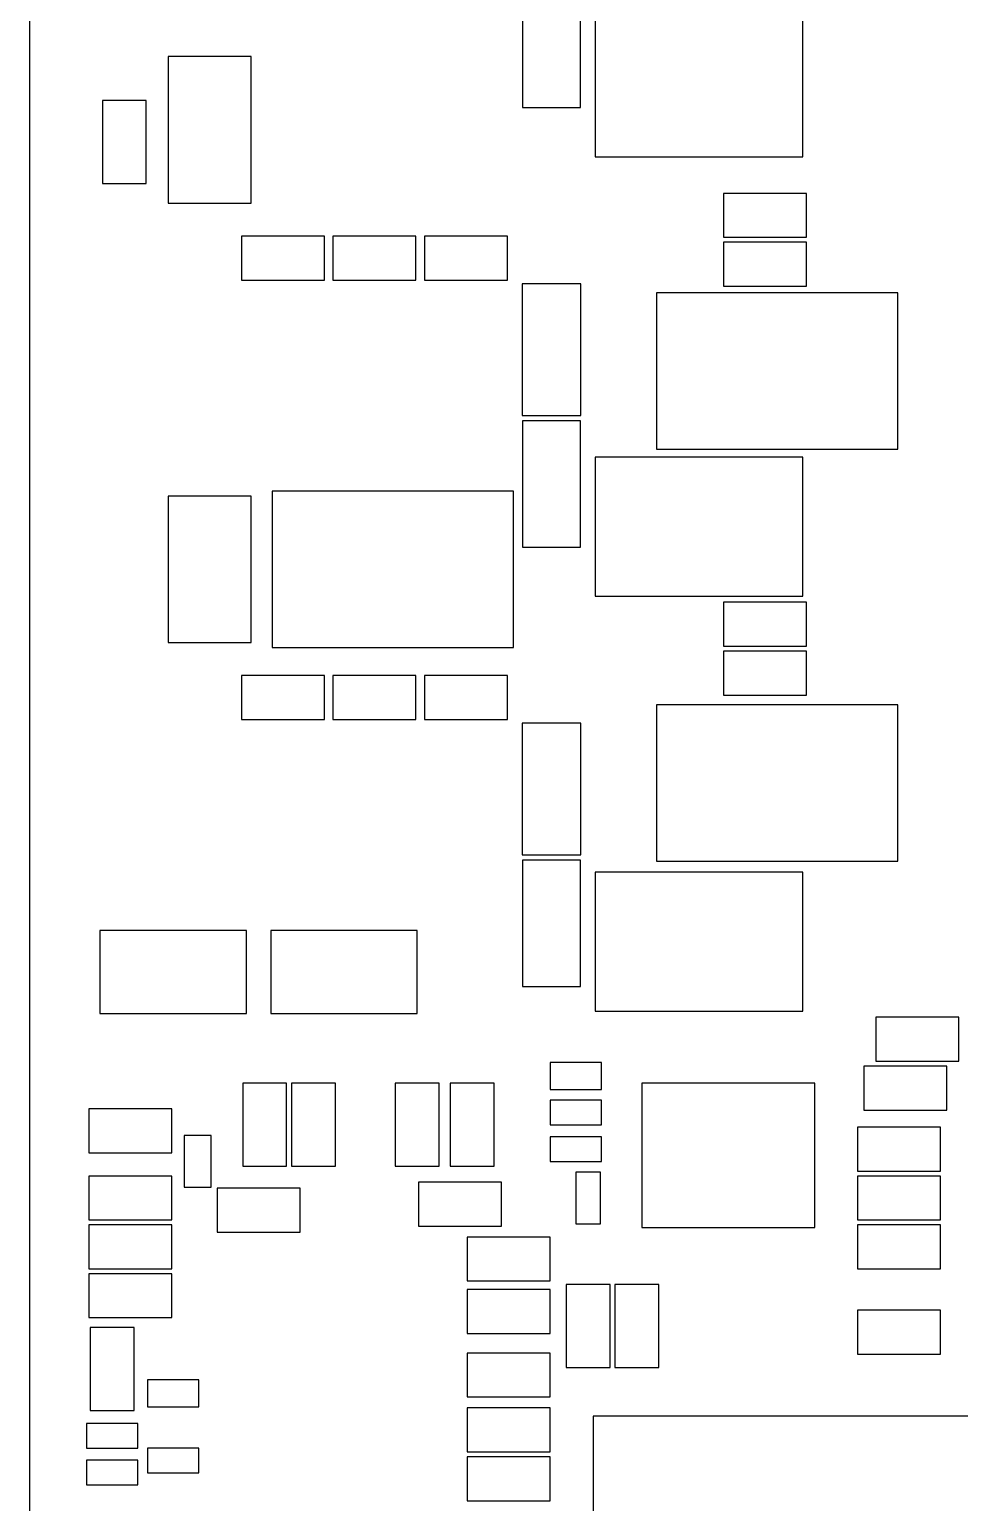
# Model space of a CAD drawing. Header units: millimetres. Extents: x 15 to 418, y 12 to 300.
# Drawn here: x 127.26 to 146.62, y 153.2 to 183.85 of the extents above; entities that cross this region are included whole.
import ezdxf

# ---------------------------------------------------------------- set-up
doc = ezdxf.new("R2010")
doc.units = ezdxf.units.MM
doc.header["$LTSCALE"] = 23.1
doc.layers.get('0').update_dxf_attribs({"linetype": 'CONTINUOUS'})

msp = doc.modelspace()

# ---------------------------------------------------------------- linework, layer by layer
at = {"color": 7, "linetype": 'Continuous'}
for p, q in [((127.258, 191.922), (127.258, 126.372)), ((137.521, 184.851), (137.521, 182.222)), ((138.727, 182.222), (138.727, 184.851)), ((139.038, 184.095), (139.038, 181.199)), ((143.356, 181.199), (143.356, 184.095)), ((130.148, 183.282), (130.148, 180.234)), ((131.876, 183.282), (130.148, 183.282)), ((131.876, 180.234), (131.876, 183.282)), ((128.777, 182.368), (128.777, 180.641)), ((129.691, 182.368), (128.777, 182.368)), ((129.691, 180.641), (129.691, 182.368)), ((137.521, 182.222), (138.727, 182.222)), ((139.038, 181.199), (143.356, 181.199)), ((128.777, 180.641), (129.691, 180.641)), ((141.705, 180.437), (141.705, 179.523)), ((143.433, 180.437), (141.705, 180.437)), ((143.433, 179.523), (143.433, 180.437)), ((130.148, 180.234), (131.876, 180.234)), ((131.672, 179.548), (131.672, 178.634)), ((133.4, 179.548), (131.672, 179.548)), ((133.4, 178.634), (133.4, 179.548)), ((133.577, 179.548), (133.577, 178.634)), ((135.305, 179.548), (133.577, 179.548)), ((135.305, 178.634), (135.305, 179.548)), ((135.482, 179.548), (135.482, 178.634)), ((137.21, 179.548), (135.482, 179.548)), ((137.21, 178.634), (137.21, 179.548)), ((141.705, 179.523), (143.433, 179.523)), ((141.705, 179.421), (141.705, 178.507)), ((143.433, 179.421), (141.705, 179.421)), ((143.433, 178.507), (143.433, 179.421)), ((131.672, 178.634), (133.4, 178.634)), ((133.577, 178.634), (135.305, 178.634)), ((135.482, 178.634), (137.21, 178.634)), ((137.514, 178.558), (137.514, 175.815)), ((138.734, 178.558), (137.514, 178.558)), ((138.734, 175.815), (138.734, 178.558)), ((141.705, 178.507), (143.433, 178.507)), ((140.313, 178.367), (140.313, 175.117)), ((145.333, 178.367), (140.313, 178.367)), ((145.333, 175.117), (145.333, 178.367)), ((137.514, 175.815), (138.734, 175.815)), ((137.521, 175.707), (137.521, 173.078)), ((138.727, 175.707), (137.521, 175.707)), ((138.727, 173.078), (138.727, 175.707)), ((140.313, 175.117), (145.333, 175.117)), ((139.038, 174.951), (139.038, 172.055)), ((143.356, 174.951), (139.038, 174.951)), ((143.356, 172.055), (143.356, 174.951)), ((130.148, 174.138), (130.148, 171.09)), ((131.876, 174.138), (130.148, 174.138)), ((131.876, 171.09), (131.876, 174.138)), ((132.312, 174.239), (132.312, 170.989)), ((137.332, 174.239), (132.312, 174.239)), ((137.332, 170.989), (137.332, 174.239)), ((137.521, 173.078), (138.727, 173.078)), ((139.038, 172.055), (143.356, 172.055)), ((141.705, 171.928), (141.705, 171.014)), ((143.433, 171.928), (141.705, 171.928)), ((143.433, 171.014), (143.433, 171.928)), ((130.148, 171.09), (131.876, 171.09)), ((132.312, 170.989), (137.332, 170.989)), ((141.705, 171.014), (143.433, 171.014)), ((141.705, 170.912), (141.705, 169.998)), ((143.433, 170.912), (141.705, 170.912)), ((143.433, 169.998), (143.433, 170.912)), ((131.672, 170.404), (131.672, 169.49)), ((133.4, 170.404), (131.672, 170.404)), ((133.4, 169.49), (133.4, 170.404)), ((133.577, 170.404), (133.577, 169.49)), ((135.305, 170.404), (133.577, 170.404)), ((135.305, 169.49), (135.305, 170.404)), ((135.482, 170.404), (135.482, 169.49)), ((137.21, 170.404), (135.482, 170.404)), ((137.21, 169.49), (137.21, 170.404)), ((141.705, 169.998), (143.433, 169.998)), ((140.313, 169.794), (140.313, 166.544)), ((145.333, 169.794), (140.313, 169.794)), ((145.333, 166.544), (145.333, 169.794)), ((131.672, 169.49), (133.4, 169.49)), ((133.577, 169.49), (135.305, 169.49)), ((135.482, 169.49), (137.21, 169.49)), ((137.514, 169.414), (137.514, 166.671)), ((138.734, 169.414), (137.514, 169.414)), ((138.734, 166.671), (138.734, 169.414)), ((137.514, 166.671), (138.734, 166.671)), ((137.521, 166.563), (137.521, 163.934)), ((138.727, 166.563), (137.521, 166.563)), ((138.727, 163.934), (138.727, 166.563)), ((140.313, 166.544), (145.333, 166.544)), ((139.038, 166.315), (139.038, 163.419)), ((143.356, 166.315), (139.038, 166.315)), ((143.356, 163.419), (143.356, 166.315)), ((128.726, 165.096), (128.726, 163.369)), ((131.774, 165.096), (128.726, 165.096)), ((131.774, 163.369), (131.774, 165.096)), ((132.282, 165.096), (132.282, 163.369)), ((135.33, 165.096), (132.282, 165.096)), ((135.33, 163.369), (135.33, 165.096)), ((137.521, 163.934), (138.727, 163.934)), ((139.038, 163.419), (143.356, 163.419)), ((128.726, 163.369), (131.774, 163.369)), ((132.282, 163.369), (135.33, 163.369)), ((144.88, 163.292), (144.88, 162.378)), ((146.608, 163.292), (144.88, 163.292)), ((146.608, 162.378), (146.608, 163.292)), ((138.097, 162.353), (138.097, 161.793)), ((139.167, 162.353), (138.097, 162.353)), ((139.168, 161.817), (139.167, 162.353)), ((144.626, 162.276), (144.626, 161.362)), ((146.354, 162.276), (144.626, 162.276)), ((144.88, 162.378), (146.608, 162.378)), ((146.354, 161.362), (146.354, 162.276)), ((131.698, 161.921), (131.698, 160.194)), ((132.612, 161.921), (131.698, 161.921)), ((132.612, 160.194), (132.612, 161.921)), ((132.714, 161.921), (132.714, 160.194)), ((133.628, 161.921), (132.714, 161.921)), ((133.628, 160.194), (133.628, 161.921)), ((134.873, 161.921), (134.873, 160.194)), ((135.787, 161.921), (134.873, 161.921)), ((135.787, 160.194), (135.787, 161.921)), ((136.016, 161.921), (136.016, 160.194)), ((136.93, 161.921), (136.016, 161.921)), ((136.93, 160.194), (136.93, 161.921)), ((140.007, 161.922), (140.007, 158.922)), ((143.607, 161.922), (140.007, 161.922)), ((143.607, 158.922), (143.607, 161.922)), ((138.096, 161.568), (138.096, 161.055)), ((139.168, 161.568), (138.096, 161.568)), ((138.097, 161.793), (139.167, 161.793)), ((139.167, 161.793), (139.168, 161.817)), ((139.168, 161.055), (139.168, 161.568)), ((128.497, 161.387), (128.497, 160.473)), ((130.225, 161.387), (128.497, 161.387)), ((130.225, 160.473), (130.225, 161.387)), ((144.626, 161.362), (146.354, 161.362)), ((138.096, 161.055), (139.168, 161.055)), ((144.499, 161.006), (144.499, 160.092)), ((146.227, 161.006), (144.499, 161.006)), ((146.227, 160.092), (146.227, 161.006)), ((130.478, 160.83), (130.478, 159.76)), ((131.038, 160.83), (130.478, 160.83)), ((131.038, 159.76), (131.038, 160.83)), ((138.096, 160.806), (138.096, 160.293)), ((139.168, 160.806), (138.096, 160.806)), ((139.168, 160.293), (139.168, 160.806)), ((128.497, 160.473), (130.225, 160.473)), ((131.698, 160.194), (132.612, 160.194)), ((132.714, 160.194), (133.628, 160.194)), ((134.873, 160.194), (135.787, 160.194)), ((136.016, 160.194), (136.93, 160.194)), ((138.096, 160.293), (139.168, 160.293)), ((138.63, 160.069), (138.63, 158.997)), ((139.143, 160.069), (138.63, 160.069)), ((139.143, 158.997), (139.143, 160.069)), ((144.499, 160.092), (146.227, 160.092)), ((128.497, 159.99), (128.497, 159.076)), ((130.225, 159.99), (128.497, 159.99)), ((130.225, 159.076), (130.225, 159.99)), ((130.478, 159.76), (130.502, 159.759)), ((130.502, 159.759), (131.038, 159.76)), ((131.164, 159.736), (131.164, 158.822)), ((132.892, 159.736), (131.164, 159.736)), ((132.892, 158.822), (132.892, 159.736)), ((135.355, 159.863), (135.355, 158.949)), ((137.083, 159.863), (135.355, 159.863)), ((137.083, 158.949), (137.083, 159.863)), ((144.499, 159.99), (144.499, 159.076)), ((146.227, 159.99), (144.499, 159.99)), ((146.227, 159.076), (146.227, 159.99)), ((128.497, 159.076), (130.225, 159.076)), ((128.497, 158.974), (128.497, 158.06)), ((130.225, 158.974), (128.497, 158.974)), ((130.225, 158.06), (130.225, 158.974)), ((131.164, 158.822), (132.892, 158.822)), ((135.355, 158.949), (137.083, 158.949)), ((138.63, 158.997), (139.143, 158.997)), ((140.007, 158.922), (143.607, 158.922)), ((144.499, 159.076), (146.227, 159.076)), ((144.499, 158.974), (144.499, 158.06)), ((146.227, 158.974), (144.499, 158.974)), ((146.227, 158.06), (146.227, 158.974)), ((136.371, 158.72), (136.371, 157.806)), ((138.099, 158.72), (136.371, 158.72)), ((138.099, 157.806), (138.099, 158.72)), ((128.497, 158.06), (130.225, 158.06)), ((128.497, 157.958), (128.497, 157.044)), ((130.225, 157.958), (128.497, 157.958)), ((130.225, 157.044), (130.225, 157.958)), ((144.499, 158.06), (146.227, 158.06)), ((136.371, 157.806), (138.099, 157.806)), ((136.371, 157.628), (136.371, 156.714)), ((138.099, 157.628), (136.371, 157.628)), ((138.099, 156.714), (138.099, 157.628)), ((138.429, 157.73), (138.429, 156.003)), ((139.344, 157.73), (138.429, 157.73)), ((139.344, 156.003), (139.344, 157.73)), ((139.445, 157.73), (139.445, 156.003)), ((140.359, 157.73), (139.445, 157.73)), ((140.359, 156.003), (140.359, 157.73)), ((128.497, 157.044), (130.225, 157.044)), ((144.499, 157.196), (144.499, 156.282)), ((146.227, 157.196), (144.499, 157.196)), ((146.227, 156.282), (146.227, 157.196)), ((128.523, 156.841), (128.523, 155.114)), ((129.437, 156.841), (128.523, 156.841)), ((129.437, 155.114), (129.437, 156.841)), ((136.371, 156.714), (138.099, 156.714)), ((136.371, 156.307), (136.371, 155.393)), ((138.099, 156.307), (136.371, 156.307)), ((138.099, 155.393), (138.099, 156.307)), ((144.499, 156.282), (146.227, 156.282)), ((129.715, 155.749), (129.714, 155.726)), ((129.714, 155.726), (129.715, 155.189)), ((130.785, 155.749), (129.715, 155.749)), ((130.785, 155.189), (130.785, 155.749)), ((138.429, 156.003), (139.344, 156.003)), ((139.445, 156.003), (140.359, 156.003)), ((128.523, 155.114), (129.437, 155.114)), ((129.715, 155.189), (130.785, 155.189)), ((136.371, 155.393), (138.099, 155.393)), ((136.371, 155.164), (136.371, 154.25)), ((138.099, 155.164), (136.371, 155.164)), ((138.099, 154.25), (138.099, 155.164)), ((128.444, 154.837), (128.444, 154.324)), ((129.516, 154.837), (128.444, 154.837)), ((129.516, 154.324), (129.516, 154.837)), ((138.99, 154.996), (138.99, 143.496)), ((151.99, 154.996), (138.99, 154.996)), ((128.444, 154.324), (129.516, 154.324)), ((129.714, 154.329), (129.714, 153.816)), ((130.786, 154.329), (129.714, 154.329)), ((130.786, 153.816), (130.786, 154.329)), ((136.371, 154.25), (138.099, 154.25)), ((128.444, 154.075), (128.444, 153.562)), ((129.516, 154.075), (128.444, 154.075)), ((129.516, 153.562), (129.516, 154.075)), ((136.371, 154.148), (136.371, 153.234)), ((138.099, 154.148), (136.371, 154.148)), ((138.099, 153.234), (138.099, 154.148)), ((129.714, 153.816), (130.786, 153.816)), ((128.444, 153.562), (129.516, 153.562)), ((136.371, 153.234), (138.099, 153.234))]:
    msp.add_line(p, q, dxfattribs=at)

doc.saveas('drawing.dxf')
